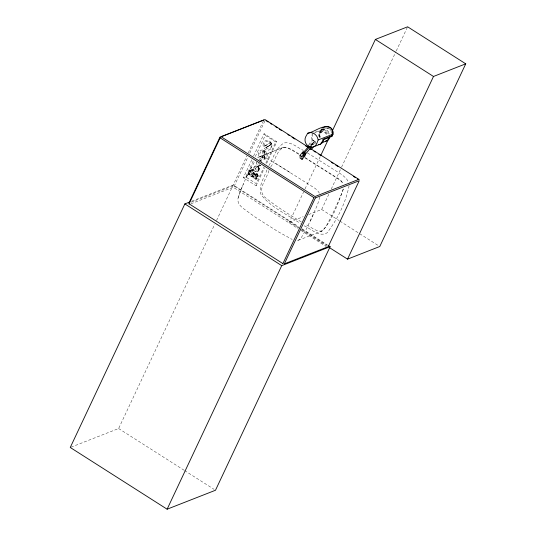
<?xml version="1.0" encoding="UTF-8"?>
<svg xmlns="http://www.w3.org/2000/svg" width="536" height="536" viewBox="0 0 536 536"><rect width="100%" height="100%" fill="white"/><g stroke="black" fill="none" stroke-linecap="round" stroke-linejoin="round"><path stroke-width="0.4" stroke-dasharray="2.68 2.01" d="M262.439 158.281L262.6 151.668L263.779 150.683L264.777 151.701L265.072 154.113L264.215 158.482A3.933 3.457 68.6 0 1 262.439 158.281A4 3.511 68.6 0 1 260.543 151.969A4 3.511 68.6 0 1 266.419 152.72A4 3.511 68.6 0 1 264.215 158.475L262.439 158.281L262.841 158.1M264.215 158.482L264.382 151.869L263.518 150.79M349.097 185.724C345.78 202.601 337.539 219.231 327.101 232.825C319.088 237.602 310.947 228.617 303.912 225.69M263.826 150.71L264.737 151.708L265.032 154.194L264.503 158.355M319.644 133.993L320.897 131.441L322.062 130.603L321.299 130.905A5.172 4.543 68.6 0 0 319.356 137.571M268.235 146.201L266.097 147.507L265.213 145.953L270.251 142.73L271.276 143.099L270.606 144.673M262.982 157.055L262.868 157.892M319.804 196.987L317.526 204.739L306.9 228.055L301.52 237.26L299.329 239.693L296.998 240.657M264.972 154.864L265.039 154.415M249.119 172.76L248.671 173.925L247.833 174.254L255.779 179.319L257.387 178.026L249.119 172.76L248.557 173.939L256.831 179.212L257.387 178.026M250.312 170.22L249.863 171.386L249.026 171.714L256.972 176.78L258.58 175.486L250.312 170.22L249.756 171.406L258.024 176.672L258.58 175.486M251.799 159.788L243.378 177.684L256.101 185.784L256.275 184.652A1.4 0.67 75.1 0 0 256.248 183.888M270.754 144.532L271.129 144.385L270.084 145.109L271.149 144.372L271.29 143.085L270.157 142.656L264.771 146.04A3.946 3.464 68.6 0 0 265.742 147.755A4 3.511 68.6 0 0 271.471 146.764A4 3.511 68.6 0 0 268.168 141.115A4 3.511 68.6 0 0 264.771 146.04L265.742 147.755L270.754 144.532L271.27 143.085M254.131 162.388L246.138 177.61L240.148 191.566L237.776 199.332L238.399 203.499L242.064 207.566L255.585 217.361L278.11 231.686L292.207 239.451M343.161 189.02L340.588 196.39L330.947 217.495C327.818 222.085 326.163 228.751 320.85 231.485M343.489 189.014C337.7 203.278 333.044 219.814 322.076 231.009L298.21 240.356M238.098 197.684L243.398 183.64M234.105 186.367L247.987 156.907M266.077 147.567L265.749 147.762M321.781 128.694L321.319 129.759L313.908 132.633M331.663 133.323L330.853 130.288L329.694 128.982L325.794 128.345L321.935 130.121L321.319 129.759L322.076 128.781M268.978 170.522C266.928 178.501 257.039 189.081 264.335 196.786C275.765 206.367 288.643 214.099 301.299 221.931M266.975 169.845C264.416 177.55 258.077 185.851 260.918 194.32C270.6 207.559 287.216 214.186 300.334 223.525M268.918 165.584C273.514 157.993 275.886 147.286 284.254 142.918C291.423 141.692 297.42 147.594 303.45 150.455M310.277 221.321L313.902 213.362M71.02 447.178L118.63 428.532L214.735 224.296M216.517 220.517L246.902 155.902M248.309 152.907L263.478 120.674M249.749 153.162L264.918 120.928M253.555 156.063L264.074 133.705L276.797 141.812L266.271 164.17M253.186 161.068L245.709 176.947L256.181 183.62L264.014 166.984M255.317 156.532L265.28 135.36L275.752 142.033L265.434 163.962M247.833 174.254L248.228 173.409L249.066 173.081L257.019 178.146L256.181 178.475L255.779 179.319M249.026 171.714L249.421 170.87L250.258 170.542L258.211 175.607L257.374 175.935L256.972 176.78M256.463 174.2L256.818 173.329M254.875 175.446C258.325 175.399 255.659 172.612 254.861 174.334M257.287 174.729L257.662 173.858L256.865 173.349M256.101 185.784L264.516 167.895M298.519 227.907L289.413 222.112L303.624 191.915M305.044 188.893L320.32 156.438M308.615 214.588L321.667 209.476L329.124 193.623M331.255 189.094L341.204 167.956M341.559 167.205L395.903 51.711M396.258 50.953L407.628 26.8M246.138 177.61L252.496 165.209M270.747 166.803C275.457 161.202 276.509 149.035 284.897 147.159C290.351 148.09 294.88 151.655 299.644 154.227M321.7 129.632L322.585 128.64M254.587 174.394L254.466 175.178M251.779 170.897C251.451 168.693 254.433 170.126 251.525 170.964M313.158 132.921L312.16 134.362A6.854 6.017 68.6 0 0 314.954 143.635M266.037 147.641L268.322 146.248M309.734 145.028L312.354 141.919L313.252 142.489L313.352 144.747L312.307 145.986M310.632 145.604L313.252 142.489M311.409 145.417L312.455 144.171L312.354 141.919M263.846 150.77L263.136 151.527L263.411 153.812A1.018 0.442 -82.8 0 1 263.37 154.683L262.868 158.08L264.496 158.314M255.129 175.399L255.31 174.636M257.561 157.886L259.638 156.653L281.742 147.97C288.268 146.06 293.976 152.144 299.463 154.522M271.129 144.285L267.471 146.764M271.136 144.378L268.971 145.759L269.347 145.531M321.935 129.792L323.657 128.64M265.682 145.638L266.05 145.41M268.208 146.315L268.958 145.866M257.119 171.835L258.064 171.426A3.055 2.68 68.6 0 0 259.263 168.887L258.828 167.4A2.935 2.573 68.6 0 0 256.442 165.879L254.808 166.381A3.055 2.68 68.6 0 0 253.615 168.914L254.051 170.401A2.935 2.573 68.6 0 0 256.436 171.922L257.441 171.708L256.757 171.795A2.935 2.573 68.6 0 1 254.372 170.274L253.937 168.793A3.055 2.68 68.6 0 1 255.129 166.254M256.53 162.066A3.055 2.68 68.6 0 0 256.476 162.83L256.911 164.311A2.935 2.573 68.6 0 0 259.297 165.832L260.61 165.463M259.98 165.745L260.932 165.336M255.913 173.865L255.719 174.642L256.422 174.89M252.141 169.53L251.21 169.905L251.089 170.689M252.637 170.569L251.243 169.879M264.771 146.04L265.186 145.946M262.6 151.668L263.062 151.507M264.382 151.869L264.757 151.721M321.895 129.685L323.804 128.935M313.761 133.323L321.935 130.121M321.285 132.077L321.747 131.896M283.504 147.299L259.638 156.653L261.903 156.613L265.689 157.959L277.675 164.726L314.605 188.049L317.346 190.173L319.436 193.248M255.752 165.972L255.431 166.093L256.114 166.006A2.935 2.573 68.6 0 1 258.499 167.527L258.935 169.014A3.055 2.68 68.6 0 1 257.742 171.547M256.791 167.058C259.793 164.606 261.454 170.2 257.695 170.113A1.568 1.38 68.6 0 1 255.893 168.967A1.621 1.427 68.6 0 1 256.791 167.058A1.568 1.38 68.6 0 1 258.566 168.264M191.781 201.201L233.247 184.96L298.525 226.554M191.238 202.166L232.792 185.885M190.863 203.821L233.187 187.238L298.083 228.591M289.413 222.112L303.235 216.698M322.076 231.009C315.918 232.041 310.739 226.641 305.42 224.35M243.378 177.684L245.468 177.021M275.973 141.973L276.797 141.812M260.308 165.617L259.625 165.704A2.935 2.573 68.6 0 1 257.24 164.184L256.798 162.703M325.747 128.05L329.225 128.519M261.032 156.512L262.942 156.874M269.776 142.804L271.008 143.186M275.779 163.574L290.271 172.579M307.463 152.914L341.928 174.703L346.31 178.428L348.326 181.825M253.635 169.503C253.086 173.336 250.158 167.554 253.649 169.51M304.991 157.504L338.471 178.702L341.211 180.826L343.301 183.902M305.205 158.04L339.047 179.48L341.606 181.644L342.946 183.553M313.225 140.311L315.161 141.551M312.455 144.171L313.352 144.747M321.667 209.476L339.174 220.631M339.871 221.08L379.086 246.064M249.421 170.87L257.374 175.935M248.228 173.409L256.181 178.475M302.036 228.792L327.302 244.892M234.232 186.139L299.128 227.492M301.949 229.294L326.638 245.026M301.319 229.696L326.525 245.756M300.904 230.393L326.303 246.573M118.63 428.532L183.908 470.126M184.612 470.575L214.092 489.355M264.074 133.705L264.811 134.482A1.4 0.663 75.1 0 1 265.193 135.106M329.895 128.741L331.623 131.34M264.737 151.708L264.831 152.512M308.736 145.055A4.63 1.414 -57.5 0 1 313.098 140.278A4.63 1.414 -57.5 0 1 311.664 145.497M311.021 145.604A4.63 1.414 -57.5 0 1 314.565 141.591A4.63 1.414 -57.5 0 1 315.081 144.01M319.603 137.538A6.09 5.347 68.6 0 1 322.411 129.478A6.09 5.347 68.6 0 1 329.68 134.107M320.153 137.276A5.4 4.744 68.6 0 1 322.88 130.054A5.4 4.744 68.6 0 1 329.198 134.784M321.299 130.905A5.172 4.543 68.6 0 1 327.55 133.638M320.22 137.156A4.087 3.584 68.6 0 1 322.277 131.695A4.087 3.584 68.6 0 1 327.054 135.273M319.751 137.337A4.087 3.584 68.6 0 1 321.808 131.876A4.087 3.584 68.6 0 1 326.591 135.461M316.883 143.708A6.09 5.347 68.6 0 1 312.776 134.757M259.303 159.788A2.935 2.573 68.6 0 1 261.689 161.309M259.752 164.391A1.963 1.722 68.6 0 1 258.62 163.453M260.463 160.599A1.963 1.722 68.6 0 1 261.595 161.537M258.982 159.916A2.935 2.573 68.6 0 1 260.911 160.82M258.593 168.204A1.621 1.427 68.6 0 1 257.689 170.113M258.895 168.183A1.963 1.722 68.6 0 0 256.664 166.75A1.963 1.722 68.6 0 0 255.565 169.088A1.963 1.722 68.6 0 0 257.803 170.502A2.03 1.782 68.6 0 0 258.928 168.103M255.484 174.455C258.66 177.108 257.273 170.676 255.484 174.441M248.55 173.282L248.155 174.126L256.101 179.191L256.503 178.347L248.55 173.282M249.743 170.743L249.347 171.587L257.3 176.652L257.695 175.808L249.743 170.743M252.811 169.121L252.416 169.972L253.22 170.488L253.622 169.637L252.811 169.121M257.984 167.668A0.998 0.878 68.6 0 0 259.136 168.907A0.998 0.878 68.6 0 0 259.451 167.279A0.998 0.878 68.6 0 0 257.984 167.668M258.379 153.537A4.992 4.382 68.6 0 0 264.281 159.587A4.992 4.382 68.6 0 0 265.662 151.38A4.992 4.382 68.6 0 0 258.379 153.537M263.149 143.702A4.992 4.382 68.6 0 0 268.73 150.114A4.992 4.382 68.6 0 0 270.58 142.06A4.992 4.382 68.6 0 0 263.149 143.702"/><path stroke-width="0.8" d="M189 204.035L220.242 137.631M359.174 179.748L357.68 179.058M307.664 133.27L309.922 132.647A7.933 6.968 68.6 0 1 317.406 137.417L318.176 139.963L316.629 143.943A6.854 6.017 68.6 0 1 308.408 146.201A6.854 6.017 68.6 0 1 305.62 136.928L307.664 133.27C315.114 131.863 322.551 124.245 330.417 127.434C333.064 129.565 333.908 133.665 331.831 136.459L323.677 139.621L323.168 141.377A6.854 6.017 68.6 0 1 318.706 144.599M314.062 197.416L282.814 263.819M331.576 135.936L332.407 134.121L332.849 134.174L332.843 131.501L331.952 129.283L330.424 127.602L328.045 126.784L325.499 126.777L322.645 127.669M189.476 202.106L184.866 203.915L70.256 447.48L167.118 509.2L215.492 490.252L330.109 246.681L328.005 245.341M188.927 203.07L219.968 137.102L263.833 119.923M320.675 155.681L329.553 136.807M332.394 130.771L375.374 39.436L407.628 26.8L465.744 63.831L379.783 246.506L347.536 259.143L329.325 247.538M167.118 509.2L281.735 265.635L330.109 246.681M347.536 259.143L433.497 76.467L465.744 63.831M332.849 134.174L331.831 136.459L331.241 136.05L323.061 139.253A6.09 5.347 68.6 0 1 321.573 142.422M300.026 155.333L303.095 151.681L305.018 152.907L305.145 155.728L302.07 159.38L300.147 158.154L300.026 155.333L301.942 156.559L302.07 159.38M308.689 146.274L302.398 153.745L303.296 154.314L303.396 156.572L311.778 146.609M303.296 154.314L309.58 146.844M301.942 156.559L305.018 152.907M318.176 139.963L332.957 134.174M320.957 143.112L326.973 140.754M313.982 146.663L320.521 144.097M323.061 139.253L323.677 139.621M375.374 39.436L433.497 76.467M308.763 147.454L265.025 119.582L221.16 136.76L314.98 196.545L358.845 179.366L310.88 148.8M265.977 120.627L268.094 121.974M270.211 123.32L271.618 124.218M275.149 126.469L277.266 127.816M279.383 129.163L281.494 130.516M287.845 134.556L289.259 135.461M292.08 137.256L294.901 139.052M305.48 145.799L306.894 146.697M313.949 151.192L315.356 152.09M318.887 154.334L320.294 155.232M331.583 162.428L332.99 163.326M335.811 165.121L337.928 166.475M353.445 176.364L355.562 177.711M220.122 137.859L313.942 197.643M189.081 203.827L282.901 263.612M184.866 203.915L281.735 265.635M313.6 146.73A4.63 1.414 -57.5 0 1 310.431 149.45A4.63 1.414 -57.5 0 1 310.672 146.288M308.066 147.748A4.63 1.414 -57.5 0 1 308.448 145.718M329.828 136.6A6.09 5.347 68.6 0 1 325.359 141.196M328.769 137.987A5.4 4.744 68.6 0 1 327.898 139.253M315.382 197.898L284.335 263.866L328.2 246.681L359.241 180.719L315.382 197.898"/></g></svg>
